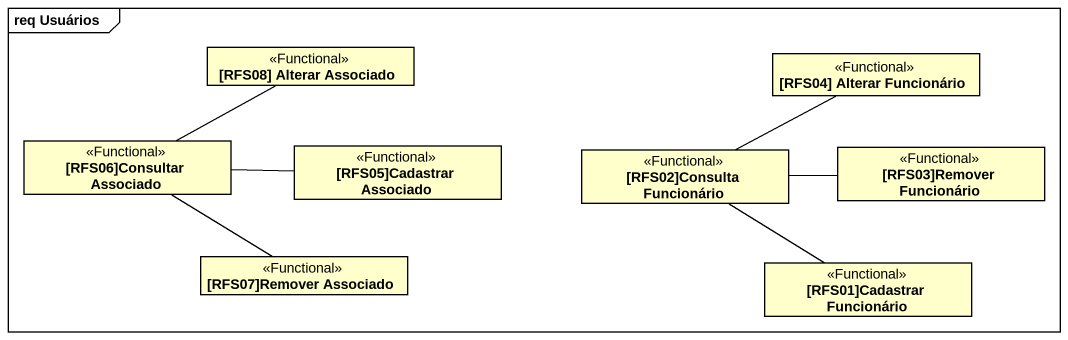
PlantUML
@startuml
mainframe req Usuários
hide circle
hide empty members
class "[RFS08] Alterar Associado" as RFS08_Alterar_Associado <<Functional>>
class "[RFS04] Alterar Funcionário" as RFS04_Alterar_Funcionário <<Functional>>
class "[RFS06]Consultar Associado" as RFS06_Consultar_Associado <<Functional>>
class "[RFS05]Cadastrar Associado" as RFS05_Cadastrar_Associado <<Functional>>
class "[RFS02]Consulta Funcionário" as RFS02_Consulta_Funcionário <<Functional>>
class "[RFS03]Remover Funcionário" as RFS03_Remover_Funcionário <<Functional>>
class "[RFS07]Remover Associado" as RFS07_Remover_Associado <<Functional>>
class "[RFS01]Cadastrar Funcionário" as RFS01_Cadastrar_Funcionário <<Functional>>
RFS06_Consultar_Associado -right- RFS08_Alterar_Associado
RFS06_Consultar_Associado -right- RFS05_Cadastrar_Associado
RFS06_Consultar_Associado -- RFS07_Remover_Associado
RFS02_Consulta_Funcionário -right- RFS04_Alterar_Funcionário
RFS02_Consulta_Funcionário -right- RFS03_Remover_Funcionário
RFS02_Consulta_Funcionário -- RFS01_Cadastrar_Funcionário
@enduml
